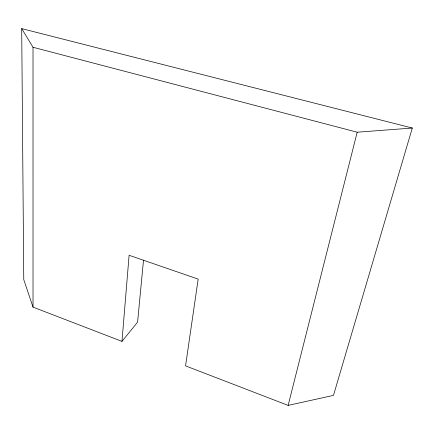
<?xml version="1.0" encoding="UTF-8"?>
<svg xmlns="http://www.w3.org/2000/svg" width="434" height="434" viewBox="0 0 434 434"><rect width="100%" height="100%" fill="white"/><g stroke="black" fill="none" stroke-linecap="round" stroke-linejoin="round"><path stroke-width="0.65" d="M121.97 341.384L129.104 255.284L198.17 279.105L185.551 365.873L288.133 405.389L333.469 395.396L412.3 128.035L21.7 28.611L23.767 279.626L33.027 307.126L121.97 341.384L137.578 322.169L143.508 260.172M288.133 405.389L357.198 132.207L412.3 128.035M21.7 28.611L33.011 47.263L357.198 132.207M33.011 47.263L33.027 307.126"/></g></svg>
